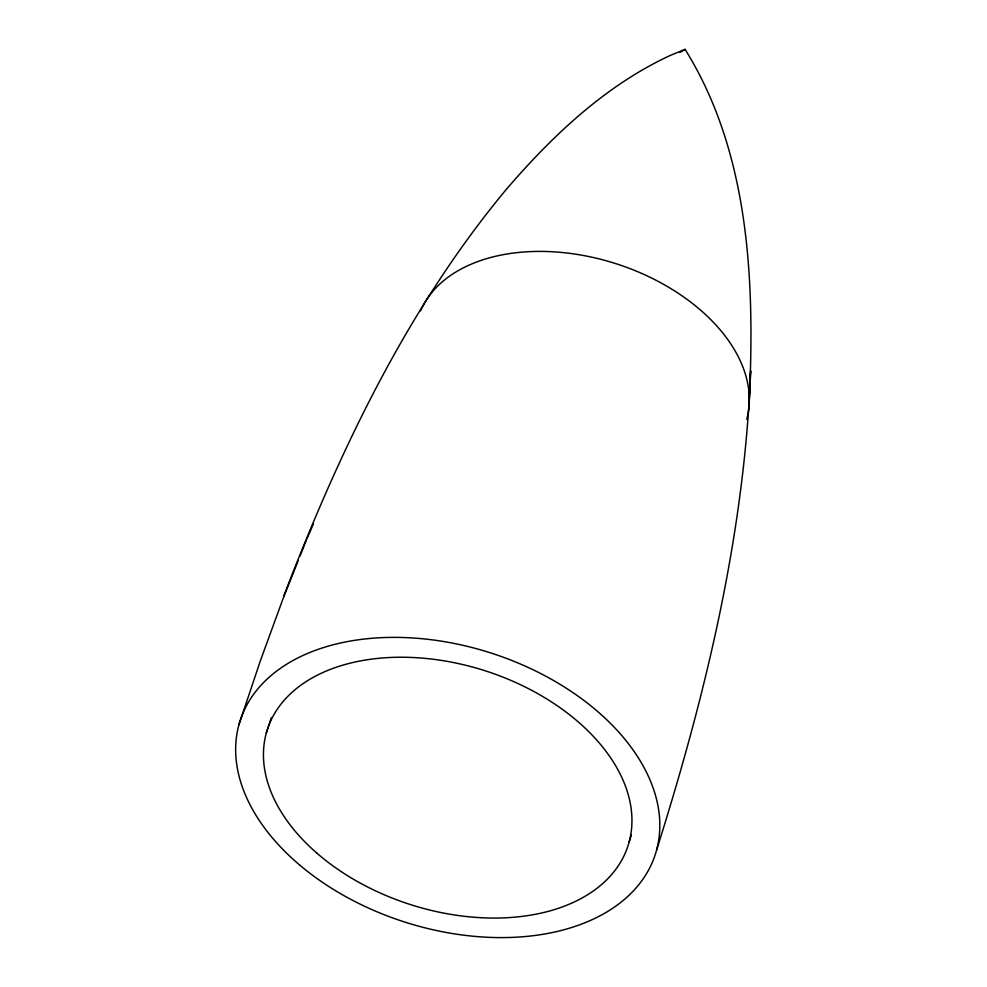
<?xml version="1.0" encoding="UTF-8"?>
<svg xmlns="http://www.w3.org/2000/svg" width="987" height="987" viewBox="0 0 987 987"><rect width="100%" height="100%" fill="white"/><g stroke="black" fill="none" stroke-linecap="round" stroke-linejoin="round"><path stroke-width="1.48" d="M749.343 398.921C754.771 280.69 749.441 152.701 685.077 49.35L670.21 55.457C605.327 85.511 552.338 135.848 506.195 189.516C406.804 309.067 339.22 451.528 283.849 595.766M748.726 409.457L750.663 370.816C744.482 534.337 705.68 694.811 656.528 850.251M629.064 842.219L631.31 835.101M266.268 733.144L271.388 717.537M238.916 724.779L260.519 660.352L282.973 598.887L298.308 560.357M300.011 556.076L306.254 540.382M306.858 538.988L313.496 523.715M679.821 52.422L685.077 49.35M420.585 310.868A172.059 111.445 17.8 0 1 618.639 264.553A172.059 111.445 17.8 0 1 746.764 419.327M299.986 865.303A218.09 141.264 17.8 0 0 653.357 859.825A218.09 141.264 17.8 0 0 389.816 637.405A218.09 141.264 17.8 0 0 299.986 865.303M316.901 853.163A189.467 122.721 17.8 0 0 625.437 852.657A189.467 122.721 17.8 0 0 400.66 657.231A189.467 122.721 17.8 0 0 316.901 853.163"/></g></svg>
